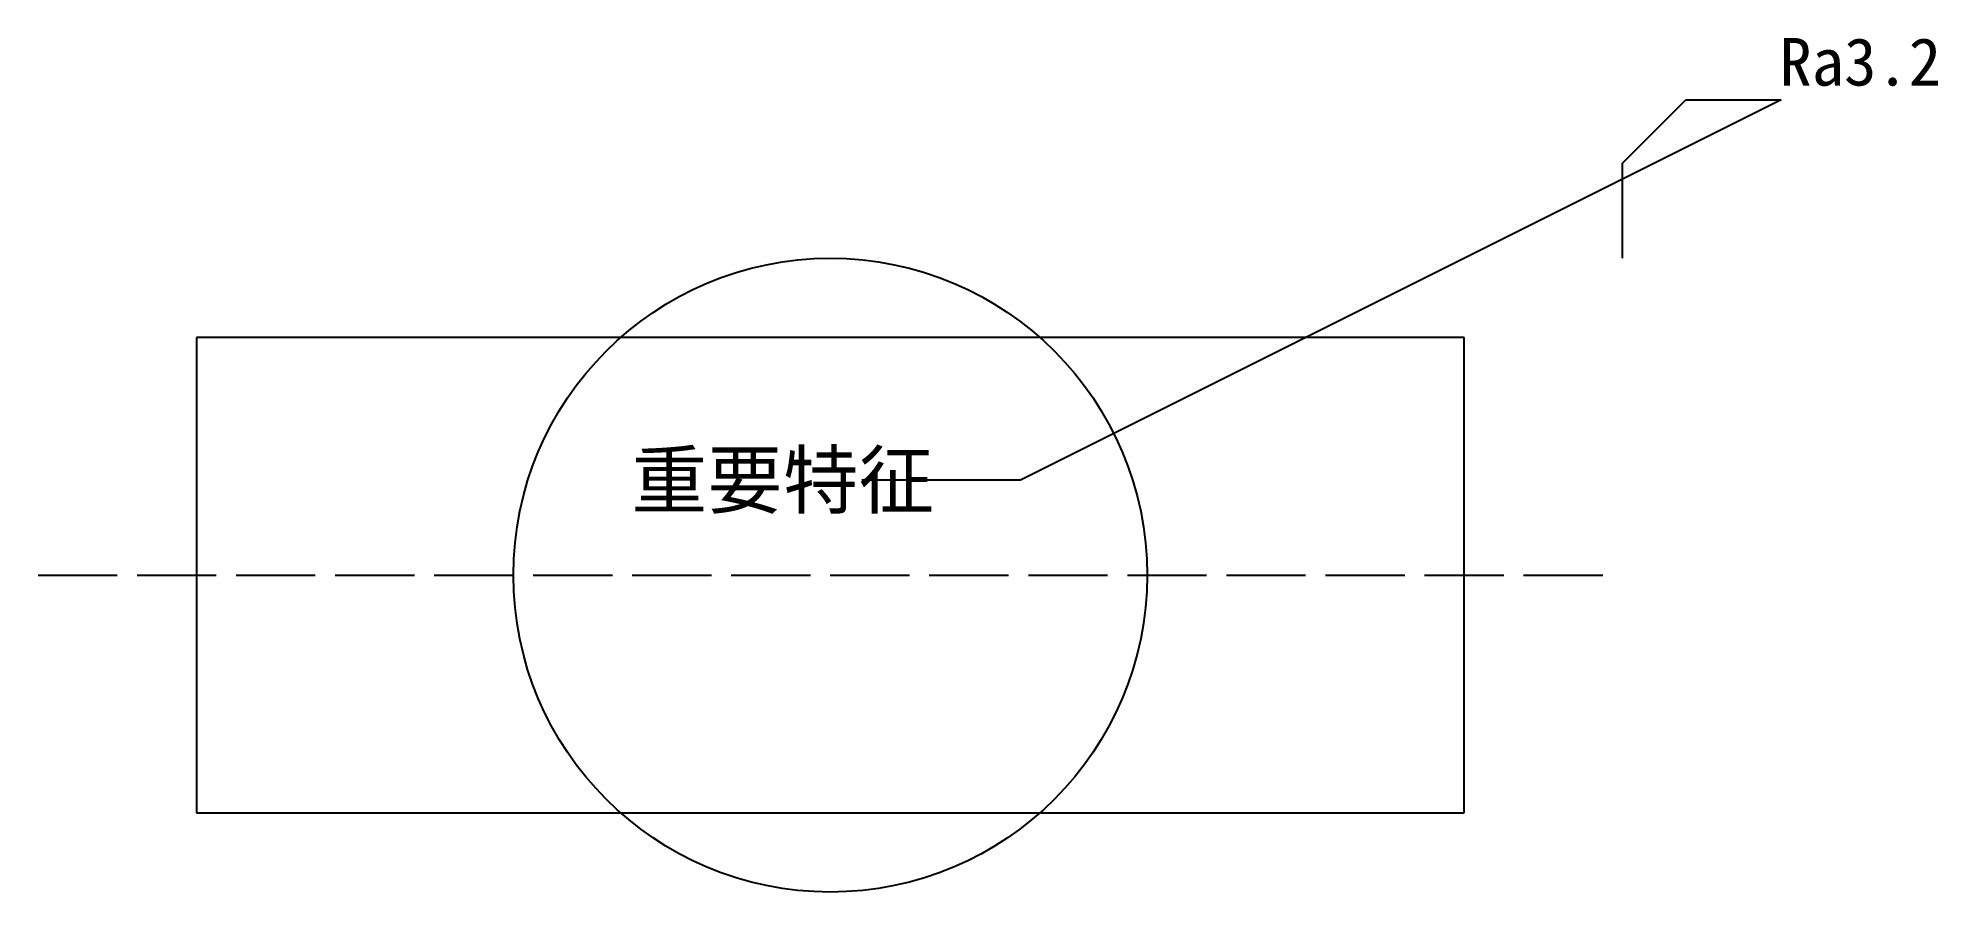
# Model space of a CAD drawing. Header units: metres. Extents: x 50 to 170, y 80 to 134.
import ezdxf
from ezdxf.enums import TextEntityAlignment as Align

# ---------------------------------------------------------------- set-up
doc = ezdxf.new("R2010")
doc.units = ezdxf.units.M
doc.linetypes.add('CENTER', pattern=[6.25, 5, -1.25, 0])
for name, color, linetype in [('1细实线', 7, 'CONTINUOUS'), ('3文字', 7, 'CONTINUOUS'), ('4中心线', 7, 'CENTER'), ('6外框', 7, 'CONTINUOUS')]:
    doc.layers.add(name, color=color, linetype=linetype)
doc.styles.add('chinese', font='simsun.ttf', dxfattribs={"bigfont": 'simsun.ttf'})

msp = doc.modelspace()

# ---------------------------------------------------------------- linework, layer by layer
at = {"layer": '1细实线'}
for p, q in [((160, 130), (112, 106)), ((150, 126), (154, 130)), ((154, 130), (160, 130)), ((150, 120), (150, 126)), ((112, 106), (102, 106))]:
    msp.add_line(p, q, dxfattribs=at)
at = {"layer": '4中心线', "linetype": 'CENTER'}
msp.add_line((50, 100), (150, 100), dxfattribs=at)
at = {"layer": '6外框'}
for p, q in [((140, 115), (60, 115)), ((60, 115), (60, 85)), ((140, 85), (140, 115)), ((60, 85), (140, 85))]:
    msp.add_line(p, q, dxfattribs=at)
msp.add_circle((100, 100), 20, dxfattribs=at)

# ---------------------------------------------------------------- texts
at = {"layer": '3文字', "style": 'chinese'}
msp.add_text('Ra3.2', height=3, dxfattribs=at).set_placement((165, 130), align=Align.BOTTOM_CENTER)
msp.add_text('重要特征', height=3.5, dxfattribs=at).set_placement((97, 106), align=Align.MIDDLE_CENTER)

doc.saveas('drawing.dxf')
